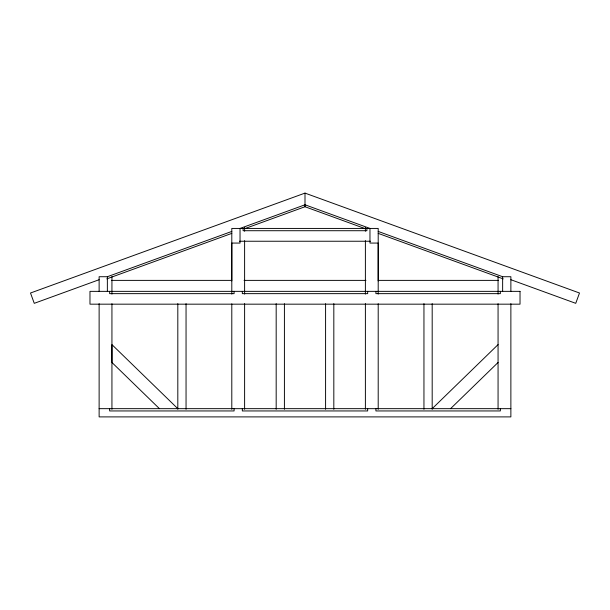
<?xml version="1.0" encoding="UTF-8"?>
<svg xmlns="http://www.w3.org/2000/svg" width="610" height="610" viewBox="0 0 610 610"><rect width="100%" height="100%" fill="white"/><g stroke="black" fill="none" stroke-linecap="round" stroke-linejoin="round"><path stroke-width="0.91" d="M231.8 280.943L231.8 243.07L240.035 243.07L240.035 228.43L305 204.785L369.965 228.43L369.965 243.07L378.2 243.07L378.2 280.943M432.185 408.662L498.065 344.612M450.561 408.662L498.065 362.477M510.875 279.715L575.741 303.33L579.5 293.013L305 193.103L30.5 293.013L34.259 303.33L99.125 279.715M99.125 291.359L99.125 276.719L107.36 276.719L231.8 231.426M106.834 278.861L231.8 233.378M245.388 228.43L305 206.737L364.612 228.43M239.509 241.24L370.392 241.24M378.2 231.426L502.64 276.719L510.875 276.719L510.875 291.359M111.699 280.379L231.678 280.379M244.061 280.379L365.939 280.379M378.322 280.379L498.301 280.379M99.125 408.662L510.875 408.662M378.2 233.378L503.166 278.861M177.815 408.662L111.935 344.612L111.935 362.477L159.439 408.662M510.875 303.658L510.875 416.897L99.125 416.897L99.125 303.658M502.64 276.719L502.64 291.359M500.353 291.359L500.353 293.646L375.912 293.646L375.912 291.359M500.353 408.662L500.353 410.949L375.912 410.949L375.912 408.662M498.065 276.589L498.065 294.104M498.065 303.727L498.065 409.325M432.185 303.658L432.185 409.287M423.95 303.658L423.95 409.287M378.2 294.104L378.2 228.43L231.8 228.43L231.8 294.104M378.2 303.727L378.2 409.318M367.677 291.359L367.677 293.646L242.322 293.646L242.322 291.359M367.677 408.662L367.677 410.949L242.322 410.949L242.322 408.662M366.9 228.43L366.9 230.717L243.1 230.717L243.1 228.43M365.39 227.416L365.39 231.213M365.39 240.63L365.39 294.104M365.39 303.612L365.39 409.287M333.822 303.658L333.822 409.287M325.587 303.727L325.587 409.287M305 193.103L305 204.785M305 204.914L305 206.737M284.412 303.727L284.412 409.287M276.177 303.658L276.177 409.287M244.61 227.416L244.61 231.213M244.61 240.63L244.61 294.104M244.61 303.612L244.61 409.287M234.087 291.359L234.087 293.646L109.648 293.646L109.648 291.359M234.087 408.662L234.087 410.949L109.648 410.949L109.648 408.662M231.8 303.864L231.8 409.318M186.05 303.658L186.05 409.287M177.815 303.658L177.815 409.287M111.935 276.589L111.935 294.104M111.935 303.727L111.935 409.325M107.36 276.719L107.36 291.359M520.025 291.359L89.975 291.359L89.975 304.169L520.025 304.169L520.025 291.359"/></g></svg>
